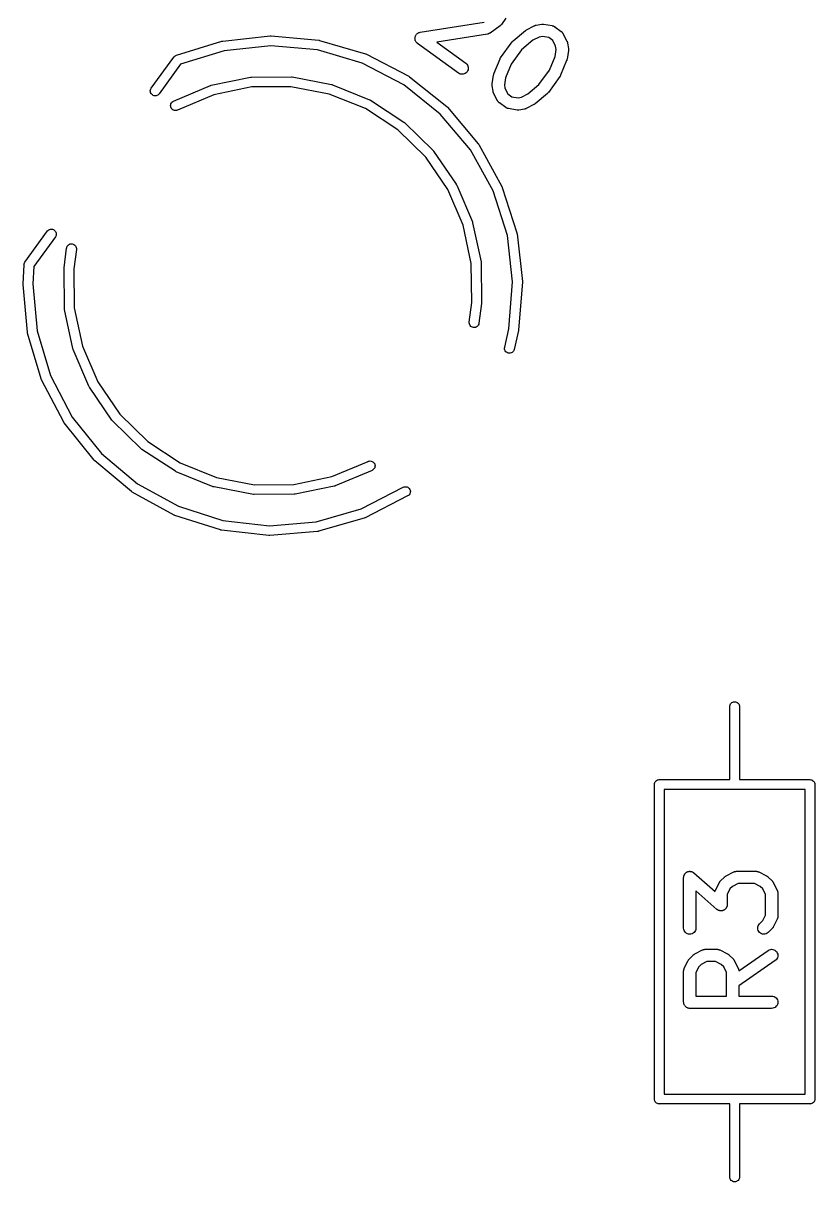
# Model space of a CAD drawing. Extents: x 70.1 to 125.9, y -110.1 to -56.7.
# Drawn here: x 103.31 to 112.98, y -85.12 to -70.97 of the extents above; entities that cross this region are included whole.
import ezdxf

# ---------------------------------------------------------------- set-up
doc = ezdxf.new("R2010")
doc.units = 0
doc.layers.add('BLACK', color=7, linetype='CONTINUOUS')

msp = doc.modelspace()

# ---------------------------------------------------------------- linework, layer by layer
at = {"layer": 'BLACK', "linetype": 'CONTINUOUS'}
for p, q in [((108.158, -71.0865), (108.939, -70.9629)), ((109.134, -71.0076), (109.012, -71.0952)), ((109.138, -71.0048), (109.134, -71.0076)), ((109.141, -71.0023), (109.138, -71.0048)), ((109.143, -71), (109.141, -71.0023)), ((109.145, -70.998), (109.143, -71)), ((109.148, -70.9946), (109.145, -70.998)), ((109.151, -70.9915), (109.148, -70.9946)), ((109.207, -70.9136), (109.151, -70.9907)), ((109.151, -70.9907), (109.151, -70.9915)), ((109.459, -71.0549), (109.553, -71.0058)), ((109.553, -71.0058), (109.554, -71.0054)), ((109.554, -71.0054), (109.558, -71.0039)), ((109.558, -71.0039), (109.562, -71.002)), ((109.562, -71.002), (109.565, -71.0012)), ((109.565, -71.0012), (109.568, -71.0001)), ((109.568, -71.0001), (109.572, -70.9994)), ((109.572, -70.9994), (109.576, -70.9983)), ((109.576, -70.9983), (109.643, -70.9878)), ((109.643, -70.9878), (109.644, -70.9876)), ((109.644, -70.9876), (109.648, -70.9874)), ((109.648, -70.9874), (109.652, -70.9869)), ((109.652, -70.9869), (109.655, -70.9871)), ((109.655, -70.9871), (109.658, -70.987)), ((109.658, -70.987), (109.663, -70.9876)), ((109.663, -70.9876), (109.667, -70.9879)), ((109.667, -70.9879), (109.772, -71.0053)), ((109.772, -71.0053), (109.773, -71.0055)), ((109.773, -71.0055), (109.775, -71.0061)), ((109.775, -71.0061), (109.777, -71.0064)), ((109.777, -71.0064), (109.782, -71.0081)), ((109.782, -71.0081), (109.787, -71.0095)), ((109.787, -71.0095), (109.789, -71.0105)), ((105.747, -71.1926), (106.327, -71.1307)), ((106.327, -71.1307), (106.328, -71.1306)), ((106.328, -71.1306), (106.333, -71.1307)), ((106.333, -71.1307), (106.339, -71.1306)), ((106.339, -71.1306), (106.92, -71.1826)), ((108.095, -71.1569), (108.096, -71.1499)), ((108.096, -71.1499), (108.097, -71.1427)), ((108.097, -71.1425), (108.1, -71.1355)), ((108.097, -71.1426), (108.097, -71.1425)), ((108.097, -71.1427), (108.097, -71.1426)), ((108.1, -71.1355), (108.102, -71.1289)), ((108.102, -71.1287), (108.106, -71.1224)), ((108.102, -71.1288), (108.102, -71.1287)), ((108.102, -71.1289), (108.102, -71.1288)), ((108.106, -71.1224), (108.11, -71.1163)), ((108.11, -71.1161), (108.115, -71.1107)), ((108.11, -71.1162), (108.11, -71.1161)), ((108.11, -71.1163), (108.11, -71.1162)), ((108.115, -71.1107), (108.119, -71.1054)), ((108.119, -71.1053), (108.12, -71.1052)), ((108.119, -71.1054), (108.119, -71.1053)), ((108.12, -71.1052), (108.125, -71.1008)), ((108.125, -71.1008), (108.131, -71.0966)), ((108.131, -71.0965), (108.138, -71.0933)), ((108.131, -71.0966), (108.131, -71.0965)), ((108.131, -71.0965), (108.131, -71.0965)), ((108.138, -71.0933), (108.144, -71.0902)), ((108.144, -71.0901), (108.152, -71.0883)), ((108.144, -71.0902), (108.144, -71.0901)), ((108.144, -71.0902), (108.144, -71.0902)), ((108.152, -71.0883), (108.158, -71.0865)), ((108.98, -71.1083), (108.361, -71.2064)), ((108.982, -71.1077), (108.98, -71.1083)), ((108.984, -71.1075), (108.982, -71.1077)), ((108.989, -71.1059), (108.984, -71.1075)), ((108.994, -71.1046), (108.989, -71.1059)), ((108.996, -71.1036), (108.994, -71.1046)), ((108.998, -71.1029), (108.996, -71.1036)), ((109.003, -71.1004), (108.998, -71.1029)), ((109.007, -71.0982), (109.003, -71.1004)), ((109.009, -71.0969), (109.007, -71.0982)), ((109.011, -71.0958), (109.009, -71.0969)), ((109.012, -71.0952), (109.011, -71.0958)), ((109.295, -71.1901), (109.445, -71.064)), ((109.445, -71.064), (109.446, -71.0633)), ((109.446, -71.0631), (109.447, -71.0629)), ((109.446, -71.0633), (109.446, -71.0631)), ((109.447, -71.0629), (109.453, -71.0591)), ((109.453, -71.0591), (109.458, -71.0552)), ((109.458, -71.0552), (109.459, -71.0551)), ((109.459, -71.0551), (109.459, -71.0549)), ((109.612, -71.1446), (109.535, -71.1842)), ((109.654, -71.1379), (109.612, -71.1446)), ((109.73, -71.1504), (109.654, -71.1379)), ((109.778, -71.1856), (109.73, -71.1504)), ((109.789, -71.0105), (109.791, -71.0112)), ((109.791, -71.0112), (109.795, -71.0138)), ((109.795, -71.0138), (109.8, -71.0162)), ((109.8, -71.0162), (109.802, -71.0175)), ((109.802, -71.0175), (109.804, -71.0187)), ((109.804, -71.0187), (109.881, -71.0746)), ((109.881, -71.0746), (109.882, -71.0753)), ((109.882, -71.0753), (109.883, -71.0767)), ((109.883, -71.0767), (109.885, -71.078)), ((109.885, -71.078), (109.889, -71.0817)), ((109.889, -71.0817), (109.892, -71.0851)), ((109.892, -71.0851), (109.894, -71.0869)), ((109.894, -71.0869), (109.895, -71.0885)), ((109.895, -71.0885), (109.898, -71.0928)), ((109.898, -71.0928), (109.901, -71.0969)), ((109.901, -71.0969), (109.902, -71.0989)), ((109.902, -71.0989), (109.903, -71.1008)), ((109.903, -71.1008), (109.952, -71.1953)), ((105.181, -71.3674), (105.735, -71.195)), ((105.735, -71.195), (105.736, -71.1948)), ((105.736, -71.1948), (105.741, -71.1937)), ((105.741, -71.1937), (105.747, -71.1926)), ((106.334, -71.2507), (105.765, -71.3113)), ((106.903, -71.3016), (106.334, -71.2507)), ((106.92, -71.1826), (106.921, -71.1827)), ((106.921, -71.1827), (106.926, -71.1837)), ((106.926, -71.1837), (106.931, -71.1848)), ((106.931, -71.1848), (107.491, -71.3486)), ((108.095, -71.1571), (108.095, -71.1569)), ((108.095, -71.1572), (108.095, -71.1571)), ((108.096, -71.1646), (108.095, -71.1572)), ((108.096, -71.1716), (108.096, -71.1646)), ((108.096, -71.1717), (108.096, -71.1716)), ((108.096, -71.1718), (108.096, -71.1717)), ((108.098, -71.1788), (108.096, -71.1718)), ((108.099, -71.1858), (108.098, -71.1788)), ((108.1, -71.1859), (108.099, -71.1858)), ((108.1, -71.186), (108.1, -71.1859)), ((108.103, -71.1925), (108.1, -71.186)), ((108.106, -71.199), (108.103, -71.1925)), ((108.106, -71.1991), (108.106, -71.199)), ((108.106, -71.1992), (108.106, -71.1991)), ((108.11, -71.2049), (108.106, -71.1992)), ((108.114, -71.2108), (108.11, -71.2049)), ((108.115, -71.2109), (108.114, -71.2108)), ((108.115, -71.211), (108.115, -71.2109)), ((108.12, -71.2157), (108.115, -71.211)), ((108.125, -71.2207), (108.12, -71.2157)), ((108.125, -71.2208), (108.125, -71.2207)), ((108.126, -71.2213), (108.125, -71.2208)), ((108.125, -71.2208), (108.125, -71.2208)), ((108.125, -71.2208), (108.125, -71.2208)), ((108.627, -71.5852), (108.126, -71.2213)), ((108.361, -71.2064), (108.715, -71.4638)), ((109.142, -71.3961), (109.282, -71.2035)), ((109.282, -71.2035), (109.283, -71.2026)), ((109.283, -71.2026), (109.284, -71.2017)), ((109.284, -71.2017), (109.285, -71.2005)), ((109.285, -71.2005), (109.289, -71.1963)), ((109.289, -71.1963), (109.293, -71.1918)), ((109.293, -71.1918), (109.294, -71.1911)), ((109.294, -71.1911), (109.295, -71.1901)), ((109.535, -71.1842), (109.398, -71.2991)), ((109.813, -71.2536), (109.778, -71.1856)), ((109.82, -71.296), (109.813, -71.2536)), ((109.952, -71.1953), (109.953, -71.1962)), ((109.953, -71.1962), (109.954, -71.2001)), ((109.954, -71.2001), (109.956, -71.2039)), ((109.956, -71.2039), (109.957, -71.2069)), ((109.957, -71.2069), (109.958, -71.2099)), ((109.958, -71.2099), (109.959, -71.214)), ((109.959, -71.214), (109.96, -71.2181)), ((109.96, -71.2181), (109.97, -71.2846)), ((109.97, -71.2846), (109.97, -71.2856)), ((109.97, -71.2856), (109.971, -71.2898)), ((109.971, -71.2898), (109.971, -71.294)), ((104.872, -71.7689), (105.149, -71.388)), ((105.149, -71.388), (105.155, -71.3813)), ((105.155, -71.3813), (105.164, -71.3742)), ((105.164, -71.3742), (105.175, -71.369)), ((105.175, -71.369), (105.181, -71.3674)), ((105.765, -71.3113), (105.233, -71.4771)), ((107.452, -71.4621), (106.903, -71.3016)), ((107.491, -71.3486), (107.492, -71.3489)), ((107.492, -71.3489), (107.497, -71.351)), ((107.497, -71.351), (107.502, -71.353)), ((107.502, -71.353), (108.02, -71.6225)), ((109.06, -71.5942), (109.134, -71.4121)), ((109.134, -71.4112), (109.135, -71.41)), ((109.134, -71.4121), (109.134, -71.4112)), ((109.135, -71.4087), (109.138, -71.4036)), ((109.135, -71.41), (109.135, -71.4087)), ((109.138, -71.4036), (109.141, -71.3983)), ((109.141, -71.3983), (109.142, -71.3973)), ((109.142, -71.3973), (109.142, -71.3961)), ((109.398, -71.2991), (109.269, -71.4768)), ((109.739, -71.5468), (109.806, -71.3809)), ((109.806, -71.3809), (109.82, -71.296)), ((109.948, -71.4294), (109.875, -71.6115)), ((109.949, -71.4288), (109.948, -71.4291)), ((109.948, -71.4291), (109.948, -71.4294)), ((109.95, -71.4221), (109.949, -71.4288)), ((109.952, -71.4154), (109.95, -71.4221)), ((109.953, -71.4147), (109.952, -71.415)), ((109.952, -71.415), (109.952, -71.4154)), ((109.97, -71.3086), (109.953, -71.4137)), ((109.953, -71.4137), (109.953, -71.4147)), ((109.971, -71.3003), (109.97, -71.3044)), ((109.97, -71.3044), (109.97, -71.3086)), ((109.971, -71.294), (109.971, -71.2971)), ((109.971, -71.2971), (109.971, -71.3003)), ((105.233, -71.4771), (104.969, -71.8394)), ((107.959, -71.7262), (107.452, -71.4621)), ((108.715, -71.4638), (108.716, -71.4644)), ((108.716, -71.4644), (108.727, -71.4743)), ((108.731, -71.569), (108.722, -71.5799)), ((108.727, -71.4743), (108.735, -71.4861)), ((108.739, -71.5564), (108.731, -71.569)), ((108.735, -71.4861), (108.742, -71.4993)), ((108.744, -71.5426), (108.739, -71.5564)), ((108.742, -71.4993), (108.745, -71.5135)), ((108.746, -71.5281), (108.744, -71.5426)), ((108.745, -71.5135), (108.746, -71.5281)), ((109.269, -71.4768), (109.202, -71.6427)), ((109.61, -71.7245), (109.739, -71.5468)), ((105.607, -71.7334), (106.085, -71.6352)), ((106.085, -71.6352), (106.086, -71.6351)), ((106.086, -71.6351), (106.091, -71.6346)), ((106.091, -71.6346), (106.097, -71.634)), ((106.097, -71.634), (106.585, -71.6305)), ((106.585, -71.6305), (106.586, -71.6305)), ((106.586, -71.6305), (106.591, -71.6311)), ((106.591, -71.6311), (106.596, -71.6316)), ((106.596, -71.6316), (107.076, -71.723)), ((108.02, -71.6225), (108.021, -71.6229)), ((108.021, -71.6229), (108.025, -71.626)), ((108.025, -71.626), (108.03, -71.6289)), ((108.03, -71.6289), (108.485, -71.9938)), ((108.64, -71.5926), (108.627, -71.5852)), ((108.653, -71.5974), (108.64, -71.5926)), ((108.668, -71.5994), (108.653, -71.5974)), ((108.682, -71.5986), (108.668, -71.5994)), ((108.697, -71.595), (108.682, -71.5986)), ((108.71, -71.5886), (108.697, -71.595)), ((108.722, -71.5799), (108.71, -71.5886)), ((109.038, -71.715), (109.056, -71.61)), ((109.038, -71.7192), (109.038, -71.715)), ((109.056, -71.6083), (109.058, -71.6016)), ((109.056, -71.6086), (109.056, -71.6083)), ((109.056, -71.609), (109.056, -71.6086)), ((109.056, -71.61), (109.056, -71.609)), ((109.058, -71.6016), (109.06, -71.5949)), ((109.06, -71.5946), (109.06, -71.5942)), ((109.06, -71.5949), (109.06, -71.5946)), ((109.202, -71.6427), (109.188, -71.7276)), ((109.866, -71.6275), (109.726, -71.8202)), ((109.867, -71.6264), (109.866, -71.6275)), ((109.868, -71.6254), (109.867, -71.6264)), ((109.87, -71.6201), (109.868, -71.6254)), ((109.873, -71.6149), (109.87, -71.6201)), ((109.874, -71.6136), (109.873, -71.6149)), ((109.875, -71.6115), (109.874, -71.6125)), ((109.874, -71.6125), (109.874, -71.6136)), ((104.862, -71.7994), (104.864, -71.7877)), ((104.863, -71.8112), (104.862, -71.7994)), ((104.866, -71.8227), (104.863, -71.8112)), ((104.864, -71.7877), (104.868, -71.7766)), ((104.871, -71.8333), (104.866, -71.8227)), ((104.868, -71.7766), (104.872, -71.7689)), ((104.878, -71.8427), (104.871, -71.8333)), ((104.887, -71.8506), (104.878, -71.8427)), ((104.897, -71.8566), (104.887, -71.8506)), ((104.908, -71.8604), (104.897, -71.8566)), ((104.943, -71.8584), (104.932, -71.8613)), ((104.954, -71.8532), (104.943, -71.8584)), ((104.963, -71.8461), (104.954, -71.8532)), ((104.969, -71.8394), (104.963, -71.8461)), ((105.146, -71.926), (105.596, -71.7368)), ((105.637, -71.8497), (105.193, -72.0366)), ((105.596, -71.7368), (105.597, -71.7365)), ((105.597, -71.7365), (105.602, -71.735)), ((105.602, -71.735), (105.607, -71.7334)), ((106.104, -71.7539), (105.637, -71.8497)), ((106.58, -71.7506), (106.104, -71.7539)), ((107.047, -71.8398), (106.58, -71.7506)), ((107.489, -72.0181), (107.047, -71.8398)), ((107.076, -71.723), (107.077, -71.7231)), ((107.077, -71.7231), (107.082, -71.7248)), ((107.082, -71.7248), (107.087, -71.7263)), ((107.087, -71.7263), (107.539, -71.909)), ((108.405, -72.0838), (107.959, -71.7262)), ((109.037, -71.7234), (109.038, -71.7192)), ((109.037, -71.7265), (109.037, -71.7234)), ((109.037, -71.7296), (109.037, -71.7265)), ((109.038, -71.7338), (109.037, -71.7296)), ((109.038, -71.738), (109.038, -71.7338)), ((109.038, -71.7391), (109.038, -71.738)), ((109.049, -71.8056), (109.038, -71.7391)), ((109.05, -71.8097), (109.049, -71.8056)), ((109.05, -71.8138), (109.05, -71.8097)), ((109.052, -71.8167), (109.05, -71.8138)), ((109.052, -71.8197), (109.052, -71.8167)), ((109.054, -71.8235), (109.052, -71.8197)), ((109.056, -71.8275), (109.054, -71.8235)), ((109.056, -71.8284), (109.056, -71.8275)), ((109.105, -71.9229), (109.056, -71.8284)), ((109.188, -71.7276), (109.195, -71.7701)), ((109.195, -71.7701), (109.23, -71.8381)), ((109.23, -71.8381), (109.279, -71.8732)), ((109.397, -71.8791), (109.473, -71.8394)), ((109.473, -71.8394), (109.61, -71.7245)), ((109.714, -71.8336), (109.563, -71.9597)), ((109.716, -71.8318), (109.714, -71.8326)), ((109.714, -71.8326), (109.714, -71.8336)), ((109.72, -71.8274), (109.716, -71.8318)), ((109.724, -71.8231), (109.72, -71.8274)), ((109.725, -71.822), (109.724, -71.8231)), ((109.726, -71.8202), (109.725, -71.821)), ((109.725, -71.821), (109.725, -71.822)), ((104.92, -71.862), (104.908, -71.8604)), ((104.932, -71.8613), (104.92, -71.862)), ((105.11, -71.9813), (105.111, -71.9696)), ((105.111, -71.9929), (105.11, -71.9813)), ((105.111, -71.9696), (105.114, -71.9584)), ((105.114, -72.0041), (105.111, -71.9929)), ((105.114, -71.9584), (105.12, -71.9481)), ((105.12, -71.9481), (105.127, -71.939)), ((105.127, -71.939), (105.136, -71.9315)), ((105.136, -71.9315), (105.146, -71.926)), ((107.539, -71.909), (107.54, -71.9093)), ((107.54, -71.9093), (107.545, -71.9119)), ((107.545, -71.9119), (107.55, -71.9144)), ((107.55, -71.9144), (107.958, -72.1816)), ((108.485, -71.9938), (108.486, -71.9944)), ((108.486, -71.9944), (108.489, -71.9982)), ((108.489, -71.9982), (108.493, -72.002)), ((109.106, -71.9248), (109.105, -71.9229)), ((109.107, -71.9267), (109.106, -71.9248)), ((109.11, -71.9309), (109.107, -71.9267)), ((109.113, -71.9352), (109.11, -71.9309)), ((109.115, -71.9368), (109.113, -71.9352)), ((109.116, -71.9385), (109.115, -71.9368)), ((109.12, -71.942), (109.116, -71.9385)), ((109.123, -71.9457), (109.12, -71.942)), ((109.125, -71.9469), (109.123, -71.9457)), ((109.127, -71.9484), (109.125, -71.9469)), ((109.128, -71.949), (109.127, -71.9484)), ((109.205, -72.005), (109.128, -71.949)), ((109.279, -71.8732), (109.354, -71.8858)), ((109.354, -71.8858), (109.397, -71.8791)), ((109.549, -71.9688), (109.455, -72.0178)), ((109.55, -71.9686), (109.549, -71.9688)), ((109.556, -71.9646), (109.55, -71.9684)), ((109.55, -71.9684), (109.55, -71.9686)), ((109.562, -71.9608), (109.556, -71.9646)), ((109.563, -71.9597), (109.562, -71.9603)), ((109.562, -71.9603), (109.562, -71.9605)), ((109.562, -71.9605), (109.562, -71.9608)), ((105.12, -72.0145), (105.114, -72.0041)), ((105.127, -72.0235), (105.12, -72.0145)), ((105.136, -72.031), (105.127, -72.0235)), ((105.146, -72.0366), (105.136, -72.031)), ((105.157, -72.04), (105.146, -72.0366)), ((105.169, -72.0413), (105.157, -72.04)), ((105.181, -72.0402), (105.169, -72.0413)), ((105.192, -72.0369), (105.181, -72.0402)), ((105.193, -72.0366), (105.192, -72.0369)), ((107.887, -72.2788), (107.489, -72.0181)), ((108.774, -72.5212), (108.405, -72.0838)), ((108.493, -72.002), (108.869, -72.4485)), ((109.207, -72.0061), (109.205, -72.005)), ((109.208, -72.0075), (109.207, -72.0061)), ((109.213, -72.0098), (109.208, -72.0075)), ((109.217, -72.0124), (109.213, -72.0098)), ((109.219, -72.0131), (109.217, -72.0124)), ((109.221, -72.0141), (109.219, -72.0131)), ((109.226, -72.0155), (109.221, -72.0141)), ((109.231, -72.0172), (109.226, -72.0155)), ((109.233, -72.0175), (109.231, -72.0172)), ((109.236, -72.0181), (109.233, -72.0175)), ((109.237, -72.0183), (109.236, -72.0181)), ((109.342, -72.0358), (109.237, -72.0183)), ((109.346, -72.036), (109.342, -72.0358)), ((109.35, -72.0367), (109.346, -72.036)), ((109.353, -72.0365), (109.35, -72.0367)), ((109.356, -72.0367), (109.353, -72.0365)), ((109.36, -72.0362), (109.356, -72.0367)), ((109.365, -72.036), (109.36, -72.0362)), ((109.366, -72.0359), (109.365, -72.036)), ((109.432, -72.0253), (109.366, -72.0359)), ((109.436, -72.0243), (109.432, -72.0253)), ((109.44, -72.0235), (109.436, -72.0243)), ((109.443, -72.0224), (109.44, -72.0235)), ((109.446, -72.0216), (109.443, -72.0224)), ((109.45, -72.0198), (109.446, -72.0216)), ((109.454, -72.0183), (109.45, -72.0198)), ((109.455, -72.0178), (109.454, -72.0183)), ((108.228, -72.6119), (107.887, -72.2788)), ((107.958, -72.1816), (107.959, -72.182)), ((107.959, -72.182), (107.963, -72.1855)), ((107.963, -72.1855), (107.967, -72.1889)), ((107.967, -72.1889), (108.316, -72.5302)), ((108.316, -72.5302), (108.316, -72.5308)), ((108.316, -72.5308), (108.32, -72.5351)), ((108.32, -72.5351), (108.323, -72.5392)), ((108.323, -72.5392), (108.599, -72.9418)), ((109.05, -73.0219), (108.774, -72.5212)), ((108.869, -72.4485), (108.87, -72.4491)), ((108.87, -72.4491), (108.873, -72.4536)), ((108.873, -72.4536), (108.876, -72.4581)), ((108.876, -72.4581), (109.158, -72.969)), ((108.497, -73.0047), (108.228, -72.6119)), ((108.599, -72.9418), (108.599, -72.9425)), ((108.599, -72.9425), (108.602, -72.9473)), ((108.602, -72.9473), (108.605, -72.952)), ((108.605, -72.952), (108.797, -73.4005)), ((109.158, -72.969), (109.158, -72.9698)), ((109.158, -72.9698), (109.16, -72.9748)), ((109.16, -72.9748), (109.162, -72.9798)), ((109.162, -72.9798), (109.34, -73.5357)), ((108.684, -73.4424), (108.497, -73.0047)), ((109.224, -73.5666), (109.05, -73.0219)), ((108.797, -73.4005), (108.797, -73.4012)), ((108.797, -73.4012), (108.799, -73.4064)), ((108.799, -73.4064), (108.8, -73.4116)), ((108.8, -73.4116), (108.902, -73.8889)), ((103.329, -73.8926), (103.606, -73.5116)), ((103.606, -73.5116), (103.612, -73.505)), ((103.612, -73.505), (103.621, -73.4979)), ((103.621, -73.4979), (103.632, -73.4927)), ((103.632, -73.4927), (103.643, -73.4897)), ((103.643, -73.4897), (103.655, -73.489)), ((103.655, -73.489), (103.667, -73.4907)), ((103.667, -73.4907), (103.678, -73.4945)), ((103.678, -73.4945), (103.688, -73.5005)), ((103.688, -73.5005), (103.697, -73.5084)), ((103.697, -73.5084), (103.704, -73.5178)), ((103.704, -73.5178), (103.709, -73.5284)), ((103.709, -73.5284), (103.712, -73.5398)), ((103.712, -73.5398), (103.713, -73.5516)), ((103.713, -73.5516), (103.712, -73.5634)), ((108.783, -73.9081), (108.684, -73.4424)), ((109.34, -73.5357), (109.34, -73.5365)), ((109.34, -73.5365), (109.341, -73.5419)), ((109.341, -73.5419), (109.342, -73.5472)), ((109.342, -73.5472), (109.408, -74.127)), ((103.703, -73.5822), (103.439, -73.9461)), ((103.708, -73.5745), (103.703, -73.5822)), ((103.712, -73.5634), (103.708, -73.5745)), ((103.848, -73.698), (103.855, -73.6886)), ((103.855, -73.6886), (103.864, -73.6807)), ((103.864, -73.6807), (103.874, -73.6746)), ((103.874, -73.6746), (103.885, -73.6706)), ((103.885, -73.6706), (103.897, -73.6688)), ((103.897, -73.6688), (103.908, -73.6693)), ((103.908, -73.6693), (103.92, -73.6721)), ((103.92, -73.6721), (103.93, -73.677)), ((103.93, -73.677), (103.94, -73.6839)), ((103.94, -73.6839), (103.948, -73.6925)), ((103.948, -73.6925), (103.954, -73.7024)), ((109.288, -74.1347), (109.224, -73.5666)), ((103.808, -73.9629), (103.84, -73.7208)), ((103.84, -73.7208), (103.841, -73.72)), ((103.841, -73.72), (103.843, -73.7086)), ((103.843, -73.7086), (103.848, -73.698)), ((103.959, -73.7367), (103.928, -73.9744)), ((103.954, -73.7024), (103.958, -73.7134)), ((103.958, -73.7134), (103.96, -73.725)), ((103.96, -73.725), (103.959, -73.7367)), ((103.309, -74.1571), (103.32, -73.9267)), ((103.319, -73.9231), (103.321, -73.9114)), ((103.32, -73.9267), (103.319, -73.9231)), ((103.321, -73.9114), (103.325, -73.9002)), ((103.325, -73.9002), (103.329, -73.8926)), ((103.439, -73.9461), (103.429, -74.1585)), ((103.808, -73.9669), (103.808, -73.9629)), ((103.808, -73.9708), (103.808, -73.9669)), ((103.808, -73.9717), (103.808, -73.9708)), ((103.814, -74.4595), (103.808, -73.9717)), ((103.928, -73.9744), (103.934, -74.452)), ((108.79, -74.3857), (108.783, -73.9081)), ((108.902, -73.8889), (108.902, -73.8897)), ((108.902, -73.8897), (108.903, -73.8951)), ((108.903, -73.8951), (108.903, -73.9005)), ((108.903, -73.9005), (108.91, -74.3884)), ((103.309, -74.1608), (103.309, -74.1571)), ((103.309, -74.1645), (103.309, -74.1608)), ((103.309, -74.1653), (103.309, -74.1645)), ((103.362, -74.7464), (103.309, -74.1653)), ((103.429, -74.1585), (103.481, -74.7297)), ((109.241, -74.7063), (109.288, -74.1347)), ((109.408, -74.1387), (109.36, -74.7203)), ((109.408, -74.127), (109.408, -74.1278)), ((109.408, -74.1278), (109.408, -74.1332)), ((109.408, -74.1332), (109.408, -74.1387)), ((108.758, -74.6234), (108.79, -74.3857)), ((108.91, -74.3972), (108.877, -74.6393)), ((108.91, -74.3884), (108.91, -74.3892)), ((108.91, -74.3892), (108.91, -74.3932)), ((108.91, -74.3932), (108.91, -74.3972)), ((103.815, -74.4649), (103.814, -74.4595)), ((103.816, -74.4704), (103.815, -74.4649)), ((103.816, -74.4712), (103.816, -74.4704)), ((103.917, -74.9484), (103.816, -74.4712)), ((103.934, -74.452), (104.033, -74.9177)), ((108.758, -74.6351), (108.758, -74.6234)), ((108.76, -74.6467), (108.758, -74.6351)), ((108.764, -74.6576), (108.76, -74.6467)), ((108.77, -74.6676), (108.764, -74.6576)), ((108.778, -74.6762), (108.77, -74.6676)), ((108.787, -74.6831), (108.778, -74.6762)), ((108.798, -74.688), (108.787, -74.6831)), ((108.844, -74.6854), (108.833, -74.6894)), ((108.854, -74.6794), (108.844, -74.6854)), ((108.862, -74.6715), (108.854, -74.6794)), ((108.869, -74.6621), (108.862, -74.6715)), ((108.874, -74.6515), (108.869, -74.6621)), ((108.877, -74.6401), (108.874, -74.6515)), ((108.877, -74.6393), (108.877, -74.6401)), ((103.363, -74.7518), (103.362, -74.7464)), ((103.364, -74.7571), (103.363, -74.7518)), ((103.364, -74.7579), (103.364, -74.7571)), ((103.529, -75.3177), (103.364, -74.7579)), ((103.481, -74.7297), (103.643, -75.2782)), ((108.809, -74.6907), (108.798, -74.688)), ((108.821, -74.6912), (108.809, -74.6907)), ((108.833, -74.6894), (108.821, -74.6912)), ((109.191, -74.9315), (109.241, -74.7063)), ((109.359, -74.7284), (109.308, -74.9575)), ((109.36, -74.7247), (109.359, -74.7284)), ((109.36, -74.7203), (109.36, -74.7211)), ((109.36, -74.7211), (109.36, -74.7247)), ((103.919, -74.9536), (103.917, -74.9484)), ((103.92, -74.9588), (103.919, -74.9536)), ((103.921, -74.9596), (103.92, -74.9588)), ((104.113, -75.4081), (103.921, -74.9596)), ((104.033, -74.9177), (104.221, -75.3554)), ((109.19, -74.9431), (109.191, -74.9315)), ((109.19, -74.9548), (109.19, -74.9431)), ((109.194, -74.966), (109.19, -74.9548)), ((109.199, -74.9765), (109.194, -74.966)), ((109.304, -74.9694), (109.298, -74.9796)), ((109.308, -74.9584), (109.304, -74.9694)), ((109.308, -74.9575), (109.308, -74.9584)), ((109.206, -74.9858), (109.199, -74.9765)), ((109.215, -74.9934), (109.206, -74.9858)), ((109.225, -74.9992), (109.215, -74.9934)), ((109.236, -75.003), (109.225, -74.9992)), ((109.248, -75.0045), (109.236, -75.003)), ((109.259, -75.0037), (109.248, -75.0045)), ((109.271, -75.0006), (109.259, -75.0037)), ((109.281, -74.9955), (109.271, -75.0006)), ((109.29, -74.9883), (109.281, -74.9955)), ((109.298, -74.9796), (109.29, -74.9883)), ((103.531, -75.3227), (103.529, -75.3177)), ((103.533, -75.3278), (103.531, -75.3227)), ((103.534, -75.3286), (103.533, -75.3278)), ((103.804, -75.8457), (103.534, -75.3286)), ((103.643, -75.2782), (103.908, -75.7849)), ((104.221, -75.3554), (104.49, -75.7483)), ((104.115, -75.4129), (104.113, -75.4081)), ((104.118, -75.4176), (104.115, -75.4129)), ((104.118, -75.4183), (104.118, -75.4176)), ((104.394, -75.8209), (104.118, -75.4183)), ((103.908, -75.7849), (104.266, -76.2304)), ((104.49, -75.7483), (104.83, -76.0815)), ((103.807, -75.8502), (103.804, -75.8457)), ((103.81, -75.8548), (103.807, -75.8502)), ((103.81, -75.8555), (103.81, -75.8548)), ((104.176, -76.3102), (103.81, -75.8555)), ((104.398, -75.8251), (104.394, -75.8209)), ((104.401, -75.8293), (104.398, -75.8251)), ((104.402, -75.8299), (104.401, -75.8293)), ((104.75, -76.1713), (104.402, -75.8299)), ((104.83, -76.0815), (105.228, -76.3422)), ((104.266, -76.2304), (104.704, -76.5979)), ((104.754, -76.1747), (104.75, -76.1713)), ((104.759, -76.1782), (104.754, -76.1747)), ((104.759, -76.1787), (104.759, -76.1782)), ((105.168, -76.4459), (104.759, -76.1787)), ((104.18, -76.3141), (104.176, -76.3102)), ((104.184, -76.318), (104.18, -76.3141)), ((104.184, -76.3186), (104.184, -76.318)), ((104.631, -76.6936), (104.184, -76.3186)), ((105.228, -76.3422), (105.67, -76.5207)), ((107.08, -76.5109), (107.524, -76.3242)), ((107.524, -76.3242), (107.525, -76.3239)), ((107.525, -76.3239), (107.536, -76.3206)), ((107.536, -76.3206), (107.548, -76.3195)), ((107.548, -76.3195), (107.56, -76.3207)), ((107.56, -76.3207), (107.571, -76.3242)), ((107.571, -76.3242), (107.581, -76.3298)), ((107.581, -76.3298), (107.59, -76.3372)), ((107.59, -76.3372), (107.598, -76.3463)), ((107.598, -76.3463), (107.603, -76.3566)), ((107.603, -76.3566), (107.607, -76.3679)), ((107.607, -76.3679), (107.608, -76.3795)), ((107.608, -76.3795), (107.607, -76.3912)), ((105.172, -76.4484), (105.168, -76.4459)), ((105.177, -76.451), (105.172, -76.4484)), ((105.178, -76.4513), (105.177, -76.451)), ((105.63, -76.6341), (105.178, -76.4513)), ((105.67, -76.5207), (106.137, -76.6099)), ((106.614, -76.6066), (107.08, -76.5109)), ((107.571, -76.4348), (107.121, -76.6238)), ((107.581, -76.4292), (107.571, -76.4348)), ((107.59, -76.4218), (107.581, -76.4292)), ((107.598, -76.4127), (107.59, -76.4218)), ((107.603, -76.4024), (107.598, -76.4127)), ((107.607, -76.3912), (107.603, -76.4024)), ((104.704, -76.5979), (105.205, -76.8732)), ((105.635, -76.6356), (105.63, -76.6341)), ((105.641, -76.6373), (105.635, -76.6356)), ((105.641, -76.6374), (105.641, -76.6373)), ((106.121, -76.7289), (105.641, -76.6374)), ((106.137, -76.6099), (106.614, -76.6066)), ((107.11, -76.6273), (106.632, -76.7254)), ((107.115, -76.6257), (107.11, -76.6273)), ((107.12, -76.6242), (107.115, -76.6257)), ((107.121, -76.6238), (107.12, -76.6242)), ((107.438, -76.9041), (107.951, -76.64)), ((107.951, -76.64), (107.952, -76.6396)), ((107.952, -76.6396), (107.963, -76.6354)), ((107.963, -76.6354), (107.975, -76.6335)), ((107.975, -76.6335), (107.986, -76.6338)), ((107.986, -76.6338), (107.998, -76.6364)), ((107.998, -76.6364), (108.009, -76.6411)), ((108.009, -76.6411), (108.018, -76.6479)), ((108.018, -76.6479), (108.026, -76.6564)), ((108.026, -76.6564), (108.032, -76.6663)), ((108.032, -76.6663), (108.037, -76.6772)), ((104.636, -76.6966), (104.631, -76.6936)), ((104.64, -76.6998), (104.636, -76.6966)), ((104.641, -76.7002), (104.64, -76.6998)), ((105.152, -76.9812), (104.641, -76.7002)), ((106.126, -76.7294), (106.121, -76.7289)), ((106.132, -76.73), (106.126, -76.7294)), ((106.62, -76.7266), (106.132, -76.73)), ((106.132, -76.73), (106.132, -76.73)), ((106.626, -76.726), (106.62, -76.7266)), ((106.631, -76.7255), (106.626, -76.726)), ((106.632, -76.7254), (106.631, -76.7255)), ((108.006, -76.7467), (107.487, -77.0135)), ((108.016, -76.7403), (108.006, -76.7467)), ((108.025, -76.7322), (108.016, -76.7403)), ((108.031, -76.7226), (108.025, -76.7322)), ((108.036, -76.7118), (108.031, -76.7226)), ((108.038, -76.7004), (108.036, -76.7118)), ((108.037, -76.6772), (108.039, -76.6887)), ((108.039, -76.6887), (108.038, -76.7004)), ((105.205, -76.8732), (105.75, -77.0461)), ((106.888, -77.0618), (107.438, -76.9041)), ((105.157, -76.9834), (105.152, -76.9812)), ((105.162, -76.9856), (105.157, -76.9834)), ((105.163, -76.9859), (105.162, -76.9856)), ((105.719, -77.1622), (105.163, -76.9859)), ((105.75, -77.0461), (106.318, -77.1097)), ((106.318, -77.1097), (106.888, -77.0618)), ((107.476, -77.0178), (106.916, -77.1787)), ((107.482, -77.0158), (107.476, -77.0178)), ((107.487, -77.0139), (107.482, -77.0158)), ((107.487, -77.0135), (107.487, -77.0139)), ((105.725, -77.1633), (105.719, -77.1622)), ((105.73, -77.1646), (105.725, -77.1633)), ((105.731, -77.1647), (105.73, -77.1646)), ((106.311, -77.2296), (105.731, -77.1647)), ((106.316, -77.2297), (106.311, -77.2296)), ((106.322, -77.2298), (106.316, -77.2297)), ((106.323, -77.2298), (106.322, -77.2298)), ((106.904, -77.1809), (106.323, -77.2298)), ((106.909, -77.1799), (106.904, -77.1809)), ((106.915, -77.179), (106.909, -77.1799)), ((106.916, -77.1787), (106.915, -77.179)), ((111.94, -79.3171), (111.941, -79.3082)), ((111.94, -80.21), (111.94, -79.3171)), ((111.941, -79.3082), (111.944, -79.2969)), ((111.944, -79.2969), (111.95, -79.2865)), ((111.95, -79.2865), (111.957, -79.2774)), ((111.957, -79.2774), (111.967, -79.2699)), ((111.967, -79.2699), (111.977, -79.2643)), ((111.977, -79.2643), (111.988, -79.2609)), ((111.988, -79.2609), (112, -79.2597)), ((112, -79.2597), (112.012, -79.2609)), ((112.012, -79.2609), (112.023, -79.2643)), ((112.023, -79.2643), (112.033, -79.2699)), ((112.033, -79.2699), (112.043, -79.2774)), ((112.043, -79.2774), (112.05, -79.2865)), ((112.05, -79.2865), (112.056, -79.2969)), ((112.056, -79.2969), (112.059, -79.3082)), ((112.059, -79.3082), (112.06, -79.3171)), ((112.06, -79.3171), (112.06, -80.21)), ((111.02, -80.27), (111.021, -80.2582)), ((111.02, -80.2729), (111.02, -80.27)), ((111.02, -84.107), (111.02, -80.2729)), ((111.021, -80.2582), (111.024, -80.2469)), ((111.024, -80.2469), (111.03, -80.2365)), ((111.03, -80.2365), (111.037, -80.2274)), ((111.037, -80.2274), (111.047, -80.2199)), ((111.047, -80.2199), (111.057, -80.2143)), ((111.057, -80.2143), (111.068, -80.2109)), ((111.068, -80.2109), (111.077, -80.21)), ((111.077, -80.21), (111.08, -80.2097)), ((111.08, -80.2097), (111.083, -80.21)), ((111.083, -80.21), (111.94, -80.21)), ((111.997, -80.33), (111.14, -80.33)), ((111.14, -80.33), (111.14, -84.05)), ((112, -80.3303), (111.997, -80.33)), ((112.003, -80.33), (112, -80.3303)), ((112.86, -80.33), (112.003, -80.33)), ((112.06, -80.21), (112.917, -80.21)), ((112.86, -84.05), (112.86, -80.33)), ((112.917, -80.21), (112.92, -80.2097)), ((112.92, -80.2097), (112.932, -80.2109)), ((112.932, -80.2109), (112.943, -80.2143)), ((112.943, -80.2143), (112.953, -80.2199)), ((112.953, -80.2199), (112.963, -80.2274)), ((112.963, -80.2274), (112.97, -80.2365)), ((112.97, -80.2365), (112.976, -80.2469)), ((112.976, -80.2469), (112.979, -80.2582)), ((112.979, -80.2582), (112.98, -80.2662)), ((112.98, -80.2662), (112.98, -80.27)), ((112.98, -80.27), (112.98, -80.2729)), ((112.98, -80.2729), (112.98, -84.1071)), ((111.419, -81.3369), (111.422, -81.336)), ((111.422, -81.336), (111.424, -81.3347)), ((111.424, -81.3347), (111.429, -81.3334)), ((111.429, -81.3334), (111.433, -81.3318)), ((111.433, -81.3318), (111.436, -81.3314)), ((111.436, -81.3314), (111.438, -81.3306)), ((111.438, -81.3306), (111.443, -81.3302)), ((111.443, -81.3302), (111.448, -81.3294)), ((111.448, -81.3294), (111.45, -81.3295)), ((111.45, -81.3295), (111.453, -81.3293)), ((111.453, -81.3293), (111.458, -81.3298)), ((111.458, -81.3298), (111.462, -81.3299)), ((111.462, -81.3299), (111.465, -81.3305)), ((111.465, -81.3305), (111.467, -81.3308)), ((111.467, -81.3308), (111.472, -81.3322)), ((111.472, -81.3322), (111.477, -81.3333)), ((111.477, -81.3333), (111.479, -81.3344)), ((111.479, -81.3344), (111.481, -81.3351)), ((111.481, -81.3351), (111.486, -81.3374)), ((111.991, -81.3367), (111.993, -81.336)), ((111.993, -81.336), (111.995, -81.3349)), ((111.995, -81.3349), (112, -81.3335)), ((112, -81.3335), (112.005, -81.3317)), ((112.005, -81.3317), (112.007, -81.3314)), ((112.007, -81.3314), (112.009, -81.3307)), ((112.009, -81.3307), (112.014, -81.3302)), ((112.014, -81.3302), (112.019, -81.3294)), ((112.019, -81.3294), (112.022, -81.3295)), ((112.022, -81.3295), (112.024, -81.3293)), ((112.024, -81.3293), (112.262, -81.3293)), ((112.262, -81.3293), (112.263, -81.3293)), ((112.263, -81.3293), (112.265, -81.3295)), ((112.265, -81.3295), (112.267, -81.3295)), ((112.267, -81.3295), (112.272, -81.3304)), ((112.272, -81.3304), (112.277, -81.3309)), ((112.277, -81.3309), (112.28, -81.3316)), ((112.28, -81.3316), (112.282, -81.332)), ((112.282, -81.332), (112.287, -81.3338)), ((112.287, -81.3338), (112.291, -81.3353)), ((112.291, -81.3353), (112.293, -81.3364)), ((111.377, -81.4032), (111.378, -81.3986)), ((111.377, -81.4043), (111.377, -81.4032)), ((111.377, -82.0233), (111.377, -81.4043)), ((111.378, -81.3939), (111.379, -81.3913)), ((111.378, -81.3986), (111.378, -81.3939)), ((111.379, -81.3887), (111.38, -81.3842)), ((111.379, -81.3913), (111.379, -81.3887)), ((111.38, -81.3842), (111.382, -81.3796)), ((111.382, -81.3796), (111.383, -81.3772)), ((111.383, -81.3747), (111.386, -81.3706)), ((111.383, -81.3772), (111.383, -81.3747)), ((111.386, -81.3706), (111.388, -81.3663)), ((111.388, -81.3663), (111.389, -81.3642)), ((111.389, -81.3642), (111.39, -81.3619)), ((111.39, -81.3619), (111.394, -81.3583)), ((111.394, -81.3583), (111.396, -81.3545)), ((111.396, -81.3545), (111.398, -81.3527)), ((111.398, -81.3527), (111.4, -81.3507)), ((111.4, -81.3507), (111.404, -81.3478)), ((111.404, -81.3478), (111.407, -81.3446)), ((111.407, -81.3446), (111.409, -81.3432)), ((111.409, -81.3432), (111.411, -81.3415)), ((111.411, -81.3415), (111.415, -81.3394)), ((111.415, -81.3394), (111.419, -81.3369)), ((111.486, -81.3374), (111.49, -81.3393)), ((111.49, -81.3393), (111.492, -81.3409)), ((111.492, -81.3409), (111.494, -81.3421)), ((111.494, -81.3421), (111.498, -81.3451)), ((111.498, -81.3451), (111.502, -81.3478)), ((111.502, -81.3478), (111.761, -81.5747)), ((111.766, -81.5612), (111.814, -81.466)), ((111.814, -81.465), (111.817, -81.4615)), ((111.814, -81.466), (111.814, -81.465)), ((111.817, -81.4615), (111.819, -81.4578)), ((111.819, -81.4578), (111.821, -81.4554)), ((111.821, -81.4554), (111.822, -81.4528)), ((111.822, -81.4528), (111.825, -81.4497)), ((111.825, -81.4497), (111.828, -81.4465)), ((111.828, -81.4465), (111.876, -81.3989)), ((111.876, -81.3981), (111.88, -81.3955)), ((111.876, -81.3989), (111.876, -81.3981)), ((111.88, -81.3955), (111.883, -81.3926)), ((111.883, -81.3926), (111.885, -81.3909)), ((111.885, -81.3909), (111.888, -81.389)), ((111.888, -81.389), (111.891, -81.3871)), ((111.891, -81.3871), (111.895, -81.3848)), ((111.895, -81.3848), (111.99, -81.3372)), ((111.99, -81.3372), (111.991, -81.3367)), ((112.293, -81.3364), (112.295, -81.3372)), ((112.295, -81.3372), (112.391, -81.3848)), ((112.391, -81.3848), (112.392, -81.3853)), ((112.392, -81.3853), (112.395, -81.3876)), ((112.395, -81.3876), (112.399, -81.3896)), ((112.399, -81.3896), (112.401, -81.3916)), ((112.401, -81.3916), (112.404, -81.3933)), ((112.404, -81.3933), (112.407, -81.3962)), ((112.407, -81.3962), (112.41, -81.3989)), ((112.41, -81.3989), (112.458, -81.4465)), ((112.458, -81.4465), (112.459, -81.4472)), ((112.459, -81.4472), (112.461, -81.4505)), ((112.461, -81.4505), (112.464, -81.4536)), ((112.464, -81.4536), (112.466, -81.4562)), ((112.466, -81.4562), (112.468, -81.4587)), ((112.468, -81.4587), (112.47, -81.4624)), ((112.47, -81.4624), (112.472, -81.466)), ((112.472, -81.466), (112.519, -81.5612)), ((111.784, -81.7941), (111.527, -81.5696)), ((111.527, -81.5696), (111.527, -82.0233)), ((111.761, -81.5747), (111.763, -81.5701)), ((111.763, -81.5701), (111.764, -81.5652)), ((111.764, -81.5652), (111.765, -81.5633)), ((111.765, -81.5633), (111.766, -81.5612)), ((111.943, -81.5439), (111.908, -81.6125)), ((111.908, -81.6125), (111.908, -81.7376)), ((111.973, -81.5135), (111.943, -81.5439)), ((112.042, -81.4793), (111.973, -81.5135)), ((112.244, -81.4793), (112.042, -81.4793)), ((112.313, -81.5135), (112.244, -81.4793)), ((112.343, -81.5439), (112.313, -81.5135)), ((112.377, -81.6125), (112.343, -81.5439)), ((112.377, -81.8628), (112.377, -81.6125)), ((112.519, -81.5612), (112.52, -81.5622)), ((112.52, -81.5622), (112.521, -81.5642)), ((112.521, -81.5642), (112.522, -81.5662)), ((112.522, -81.5662), (112.523, -81.5711)), ((112.523, -81.5711), (112.525, -81.5759)), ((112.525, -81.5759), (112.525, -81.5781)), ((112.525, -81.5781), (112.526, -81.5802)), ((112.526, -81.5802), (112.526, -81.5853)), ((112.526, -81.5853), (112.527, -81.5904)), ((112.527, -81.5904), (112.527, -81.5926)), ((112.527, -81.5926), (112.527, -81.5948)), ((112.527, -81.5948), (112.527, -81.8805)), ((111.905, -81.7577), (111.904, -81.7623)), ((111.907, -81.7532), (111.905, -81.7577)), ((111.908, -81.748), (111.907, -81.7506)), ((111.907, -81.7506), (111.907, -81.7532)), ((111.908, -81.7376), (111.908, -81.7387)), ((111.908, -81.7387), (111.908, -81.7433)), ((111.908, -81.7433), (111.908, -81.748)), ((111.788, -81.7968), (111.784, -81.7941)), ((111.791, -81.7998), (111.788, -81.7968)), ((111.794, -81.801), (111.791, -81.7998)), ((111.796, -81.8026), (111.794, -81.801)), ((111.8, -81.8045), (111.796, -81.8026)), ((111.804, -81.8068), (111.8, -81.8045)), ((111.807, -81.8075), (111.804, -81.8068)), ((111.809, -81.8086), (111.807, -81.8075)), ((111.814, -81.8097), (111.809, -81.8086)), ((111.818, -81.8111), (111.814, -81.8097)), ((111.821, -81.8114), (111.818, -81.8111)), ((111.823, -81.812), (111.821, -81.8114)), ((111.828, -81.8121), (111.823, -81.812)), ((111.833, -81.8126), (111.828, -81.8121)), ((111.835, -81.8124), (111.833, -81.8126)), ((111.838, -81.8125), (111.835, -81.8124)), ((111.843, -81.8117), (111.838, -81.8125)), ((111.847, -81.8113), (111.843, -81.8117)), ((111.85, -81.8105), (111.847, -81.8113)), ((111.853, -81.8101), (111.85, -81.8105)), ((111.857, -81.8085), (111.853, -81.8101)), ((111.861, -81.8072), (111.857, -81.8085)), ((111.864, -81.8059), (111.861, -81.8072)), ((111.866, -81.805), (111.864, -81.8059)), ((111.87, -81.8026), (111.866, -81.805)), ((111.874, -81.8004), (111.87, -81.8026)), ((111.876, -81.7987), (111.874, -81.8004)), ((111.879, -81.7973), (111.876, -81.7987)), ((111.882, -81.7942), (111.879, -81.7973)), ((111.886, -81.7912), (111.882, -81.7942)), ((111.888, -81.7892), (111.886, -81.7912)), ((111.889, -81.7874), (111.888, -81.7892)), ((111.892, -81.7836), (111.889, -81.7874)), ((111.895, -81.78), (111.892, -81.7836)), ((111.896, -81.7777), (111.895, -81.78)), ((111.898, -81.7756), (111.896, -81.7777)), ((111.9, -81.7713), (111.898, -81.7756)), ((111.902, -81.7672), (111.9, -81.7713)), ((111.903, -81.7647), (111.902, -81.7672)), ((111.904, -81.7623), (111.903, -81.7647)), ((112.343, -81.9313), (112.377, -81.8628)), ((112.525, -81.9003), (112.523, -81.9051)), ((112.526, -81.8961), (112.525, -81.8982)), ((112.525, -81.8982), (112.525, -81.9003)), ((112.527, -81.8859), (112.526, -81.891)), ((112.526, -81.891), (112.526, -81.8961)), ((112.527, -81.8805), (112.527, -81.8815)), ((112.527, -81.8815), (112.527, -81.8837)), ((112.527, -81.8837), (112.527, -81.8859)), ((111.379, -82.0379), (111.377, -82.0233)), ((111.383, -82.0519), (111.379, -82.0379)), ((111.526, -82.0389), (111.521, -82.0529)), ((111.527, -82.0244), (111.526, -82.0389)), ((111.527, -82.0233), (111.527, -82.0244)), ((112.282, -82.0231), (112.284, -82.0085)), ((112.284, -82.0376), (112.282, -82.0231)), ((112.284, -82.0085), (112.288, -81.9945)), ((112.288, -82.0517), (112.284, -82.0376)), ((112.288, -81.9945), (112.295, -81.9816)), ((112.295, -81.9816), (112.304, -81.9703)), ((112.304, -81.9703), (112.343, -81.9313)), ((112.458, -82.0287), (112.41, -82.0764)), ((112.46, -82.0255), (112.458, -82.0287)), ((112.463, -82.0225), (112.46, -82.0255)), ((112.465, -82.0198), (112.463, -82.0225)), ((112.467, -82.0174), (112.465, -82.0198)), ((112.469, -82.0137), (112.467, -82.0174)), ((112.471, -82.0102), (112.469, -82.0137)), ((112.472, -82.0093), (112.471, -82.0102)), ((112.519, -81.914), (112.472, -82.0093)), ((112.52, -81.912), (112.519, -81.914)), ((112.521, -81.91), (112.52, -81.912)), ((112.523, -81.9051), (112.521, -81.91)), ((111.39, -82.0648), (111.383, -82.0519)), ((111.399, -82.0762), (111.39, -82.0648)), ((111.41, -82.0855), (111.399, -82.0762)), ((111.423, -82.0925), (111.41, -82.0855)), ((111.437, -82.0968), (111.423, -82.0925)), ((111.452, -82.0983), (111.437, -82.0968)), ((111.466, -82.097), (111.452, -82.0983)), ((111.48, -82.0929), (111.466, -82.097)), ((111.493, -82.0861), (111.48, -82.0929)), ((111.505, -82.0769), (111.493, -82.0861)), ((111.514, -82.0657), (111.505, -82.0769)), ((111.521, -82.0529), (111.514, -82.0657)), ((112.295, -82.0646), (112.288, -82.0517)), ((112.304, -82.076), (112.295, -82.0646)), ((112.315, -82.0854), (112.304, -82.076)), ((112.328, -82.0924), (112.315, -82.0854)), ((112.342, -82.0967), (112.328, -82.0924)), ((112.356, -82.0983), (112.342, -82.0967)), ((112.371, -82.0971), (112.356, -82.0983)), ((112.385, -82.093), (112.371, -82.0971)), ((112.398, -82.0862), (112.385, -82.093)), ((112.409, -82.0771), (112.398, -82.0862)), ((112.41, -82.0764), (112.409, -82.0771)), ((111.514, -82.3372), (111.609, -82.2896)), ((111.609, -82.2896), (111.61, -82.2891)), ((111.61, -82.2891), (111.612, -82.2884)), ((111.612, -82.2884), (111.614, -82.2873)), ((111.614, -82.2873), (111.619, -82.2858)), ((111.619, -82.2858), (111.624, -82.2841)), ((111.624, -82.2841), (111.626, -82.2837)), ((111.626, -82.2837), (111.628, -82.2831)), ((111.628, -82.2831), (111.633, -82.2826)), ((111.633, -82.2826), (111.638, -82.2818)), ((111.638, -82.2818), (111.641, -82.2819)), ((111.641, -82.2819), (111.643, -82.2817)), ((111.643, -82.2817), (111.786, -82.2817)), ((111.786, -82.2817), (111.787, -82.2817)), ((111.787, -82.2817), (111.789, -82.2819)), ((111.789, -82.2819), (111.791, -82.2819)), ((111.791, -82.2819), (111.796, -82.2827)), ((111.796, -82.2827), (111.801, -82.2833)), ((111.801, -82.2833), (111.803, -82.284)), ((111.803, -82.284), (111.806, -82.2843)), ((111.806, -82.2843), (111.81, -82.2862)), ((111.81, -82.2862), (111.815, -82.2877)), ((111.815, -82.2877), (111.817, -82.2888)), ((111.817, -82.2888), (111.819, -82.2896)), ((111.819, -82.2896), (111.914, -82.3372)), ((112.051, -82.546), (112.409, -82.2952)), ((112.409, -82.2952), (112.41, -82.2946)), ((112.41, -82.2946), (112.423, -82.2876)), ((112.423, -82.2876), (112.437, -82.2832)), ((112.437, -82.2832), (112.452, -82.2817)), ((112.452, -82.2817), (112.466, -82.2829)), ((112.466, -82.2829), (112.48, -82.287)), ((112.48, -82.287), (112.493, -82.2938)), ((112.493, -82.2938), (112.505, -82.3029)), ((112.505, -82.3029), (112.514, -82.3141)), ((112.514, -82.3141), (112.521, -82.3269)), ((111.385, -82.5136), (111.433, -82.4184)), ((111.433, -82.4174), (111.436, -82.4139)), ((111.433, -82.4184), (111.433, -82.4174)), ((111.436, -82.4139), (111.438, -82.4102)), ((111.438, -82.4102), (111.44, -82.4078)), ((111.44, -82.4078), (111.441, -82.4051)), ((111.441, -82.4051), (111.444, -82.4021)), ((111.444, -82.4021), (111.447, -82.3989)), ((111.447, -82.3989), (111.495, -82.3513)), ((111.495, -82.3505), (111.499, -82.3479)), ((111.495, -82.3513), (111.495, -82.3505)), ((111.499, -82.3479), (111.502, -82.345)), ((111.502, -82.345), (111.504, -82.3433)), ((111.504, -82.3433), (111.507, -82.3414)), ((111.507, -82.3414), (111.511, -82.3394)), ((111.511, -82.3394), (111.514, -82.3372)), ((111.592, -82.4659), (111.562, -82.4963)), ((111.661, -82.4317), (111.592, -82.4659)), ((111.768, -82.4317), (111.661, -82.4317)), ((111.837, -82.4659), (111.768, -82.4317)), ((111.867, -82.4963), (111.837, -82.4659)), ((111.914, -82.3372), (111.915, -82.3377)), ((111.915, -82.3377), (111.919, -82.34)), ((111.919, -82.34), (111.923, -82.342)), ((111.923, -82.342), (111.925, -82.3439)), ((111.925, -82.3439), (111.928, -82.3456)), ((111.928, -82.3456), (111.931, -82.3486)), ((111.931, -82.3486), (111.934, -82.3513)), ((111.934, -82.3513), (111.982, -82.3989)), ((111.982, -82.3989), (111.982, -82.3996)), ((111.982, -82.3996), (111.985, -82.4029)), ((111.985, -82.4029), (111.988, -82.406)), ((111.988, -82.406), (111.99, -82.4086)), ((111.99, -82.4086), (111.991, -82.4111)), ((111.991, -82.4111), (111.993, -82.4148)), ((111.993, -82.4148), (111.996, -82.4184)), ((111.996, -82.4184), (112.043, -82.5136)), ((112.495, -82.4181), (112.051, -82.729)), ((112.507, -82.4086), (112.495, -82.4181)), ((112.516, -82.3971), (112.507, -82.4086)), ((112.522, -82.384), (112.516, -82.3971)), ((112.521, -82.3269), (112.526, -82.3408)), ((112.526, -82.37), (112.522, -82.384)), ((112.526, -82.3408), (112.527, -82.3554)), ((112.527, -82.3554), (112.526, -82.37)), ((111.377, -82.5461), (111.378, -82.5439)), ((111.377, -82.5471), (111.377, -82.5461)), ((111.377, -82.9281), (111.377, -82.5471)), ((111.378, -82.5366), (111.379, -82.5315)), ((111.378, -82.5417), (111.378, -82.5366)), ((111.378, -82.5439), (111.378, -82.5417)), ((111.379, -82.5315), (111.38, -82.5295)), ((111.38, -82.5273), (111.382, -82.5225)), ((111.38, -82.5295), (111.38, -82.5273)), ((111.382, -82.5225), (111.383, -82.5176)), ((111.383, -82.5176), (111.385, -82.5157)), ((111.385, -82.5157), (111.385, -82.5136)), ((111.562, -82.4963), (111.527, -82.5648)), ((111.527, -82.5648), (111.527, -82.8531)), ((111.901, -82.5648), (111.867, -82.4963)), ((111.901, -82.8531), (111.901, -82.5648)), ((112.043, -82.5136), (112.044, -82.5145)), ((112.044, -82.5145), (112.044, -82.5166)), ((112.044, -82.5166), (112.046, -82.5186)), ((112.046, -82.5186), (112.047, -82.5235)), ((112.047, -82.5235), (112.049, -82.5283)), ((112.049, -82.5283), (112.049, -82.5305)), ((112.049, -82.5305), (112.05, -82.5326)), ((112.05, -82.5326), (112.05, -82.5377)), ((112.05, -82.5377), (112.051, -82.5427)), ((112.051, -82.5427), (112.051, -82.5449)), ((112.051, -82.5449), (112.051, -82.546)), ((112.051, -82.729), (112.051, -82.8531)), ((111.527, -82.8531), (111.901, -82.8531)), ((112.051, -82.8531), (112.452, -82.8531)), ((112.452, -82.8531), (112.453, -82.8531)), ((112.453, -82.8531), (112.468, -82.8547)), ((112.468, -82.8547), (112.482, -82.8592)), ((112.482, -82.8592), (112.495, -82.8662)), ((112.495, -82.8662), (112.506, -82.8756)), ((112.506, -82.8756), (112.515, -82.887)), ((112.515, -82.887), (112.522, -82.9)), ((111.378, -82.9351), (111.377, -82.9281)), ((111.379, -82.9421), (111.378, -82.9351)), ((111.379, -82.9424), (111.379, -82.9421)), ((111.379, -82.9427), (111.379, -82.9424)), ((111.381, -82.9494), (111.379, -82.9427)), ((111.383, -82.9562), (111.381, -82.9494)), ((111.383, -82.9564), (111.383, -82.9562)), ((111.383, -82.9567), (111.383, -82.9564)), ((111.386, -82.9629), (111.383, -82.9567)), ((111.39, -82.9692), (111.386, -82.9629)), ((111.39, -82.9694), (111.39, -82.9692)), ((111.39, -82.9696), (111.39, -82.9694)), ((111.394, -82.975), (111.39, -82.9696)), ((111.399, -82.9806), (111.394, -82.975)), ((111.399, -82.9807), (111.399, -82.9806)), ((111.399, -82.9809), (111.399, -82.9807)), ((111.405, -82.9854), (111.399, -82.9809)), ((111.41, -82.99), (111.405, -82.9854)), ((111.41, -82.9901), (111.41, -82.99)), ((111.41, -82.9903), (111.41, -82.9901)), ((111.417, -82.9936), (111.41, -82.9903)), ((111.423, -82.997), (111.417, -82.9936)), ((111.423, -82.9971), (111.423, -82.997)), ((111.423, -82.9972), (111.423, -82.9971)), ((111.43, -82.9993), (111.423, -82.9972)), ((111.437, -83.0015), (111.43, -82.9993)), ((111.437, -83.0016), (111.437, -83.0015)), ((111.437, -83.0015), (111.437, -83.0015)), ((111.444, -83.0023), (111.437, -83.0016)), ((111.451, -83.0031), (111.444, -83.0023)), ((111.452, -83.0031), (111.451, -83.0031)), ((112.452, -83.0031), (111.452, -83.0031)), ((111.452, -83.0031), (111.452, -83.0031)), ((111.452, -83.0031), (111.452, -83.0031)), ((111.452, -83.0031), (111.452, -83.0031)), ((112.467, -83.0017), (112.452, -83.0031)), ((112.481, -82.9974), (112.467, -83.0017)), ((112.494, -82.9906), (112.481, -82.9974)), ((112.505, -82.9813), (112.494, -82.9906)), ((112.515, -82.97), (112.505, -82.9813)), ((112.522, -82.9572), (112.515, -82.97)), ((112.522, -82.9), (112.526, -82.914)), ((112.526, -82.9432), (112.522, -82.9572)), ((112.526, -82.914), (112.527, -82.9286)), ((112.527, -82.9286), (112.526, -82.9432)), ((111.02, -84.11), (111.02, -84.107)), ((111.021, -84.1218), (111.02, -84.11)), ((111.024, -84.1331), (111.021, -84.1218)), ((111.03, -84.1435), (111.024, -84.1331)), ((111.037, -84.1526), (111.03, -84.1435)), ((111.047, -84.1601), (111.037, -84.1526)), ((111.057, -84.1657), (111.047, -84.1601)), ((111.14, -84.05), (111.997, -84.05)), ((111.997, -84.05), (112, -84.0497)), ((112, -84.0497), (112.003, -84.05)), ((112.003, -84.05), (112.86, -84.05)), ((112.953, -84.1601), (112.943, -84.1657)), ((112.963, -84.1526), (112.953, -84.1601)), ((112.97, -84.1435), (112.963, -84.1526)), ((112.976, -84.1331), (112.97, -84.1435)), ((112.979, -84.1218), (112.976, -84.1331)), ((112.98, -84.11), (112.979, -84.1218)), ((112.98, -84.1071), (112.98, -84.11)), ((111.068, -84.1691), (111.057, -84.1657)), ((111.077, -84.17), (111.068, -84.1691)), ((111.08, -84.1703), (111.077, -84.17)), ((111.077, -84.17), (111.077, -84.17)), ((111.083, -84.17), (111.08, -84.1703)), ((111.94, -84.17), (111.083, -84.17)), ((111.94, -85.0629), (111.94, -84.17)), ((112.917, -84.17), (112.06, -84.17)), ((112.06, -84.17), (112.06, -85.0629)), ((112.92, -84.1703), (112.917, -84.17)), ((112.923, -84.17), (112.92, -84.1703)), ((112.932, -84.1691), (112.923, -84.17)), ((112.923, -84.17), (112.923, -84.17)), ((112.943, -84.1657), (112.932, -84.1691)), ((111.941, -85.0718), (111.94, -85.0629)), ((111.944, -85.0831), (111.941, -85.0718)), ((111.95, -85.0935), (111.944, -85.0831)), ((111.957, -85.1026), (111.95, -85.0935)), ((111.967, -85.1101), (111.957, -85.1026)), ((111.977, -85.1157), (111.967, -85.1101)), ((111.988, -85.1191), (111.977, -85.1157)), ((112, -85.1203), (111.988, -85.1191)), ((112.012, -85.1191), (112, -85.1203)), ((112.023, -85.1157), (112.012, -85.1191)), ((112.033, -85.1101), (112.023, -85.1157)), ((112.043, -85.1026), (112.033, -85.1101)), ((112.05, -85.0935), (112.043, -85.1026)), ((112.056, -85.0831), (112.05, -85.0935)), ((112.059, -85.0718), (112.056, -85.0831)), ((112.06, -85.0629), (112.059, -85.0718))]:
    msp.add_line(p, q, dxfattribs=at)

doc.saveas('drawing.dxf')
